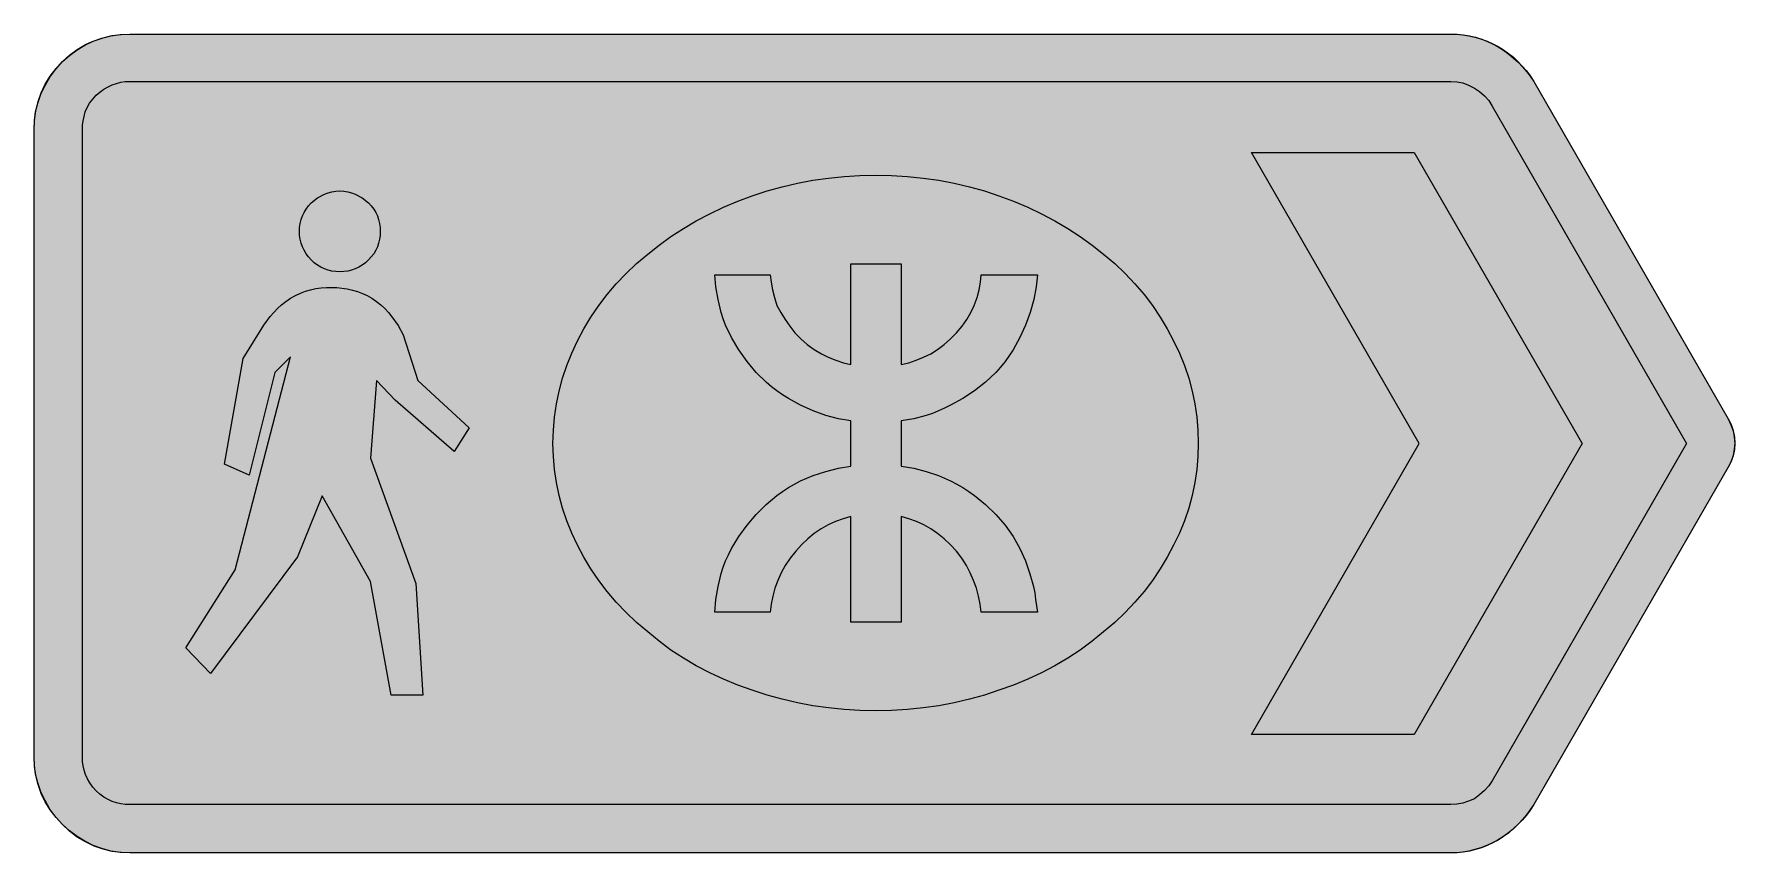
# Model space of a CAD drawing. Header units: metres. Extents: x 25 to 543, y 16 to 265.
import ezdxf

# ---------------------------------------------------------------- set-up
doc = ezdxf.new("R2010")
doc.units = ezdxf.units.M
for name, color, linetype, true_color in [('FILL_BLUE_0000FF', 7, 'Continuous', 0x0000ff), ('FILL_RED_FF0000', 7, 'Continuous', 0xff0000), ('FILL_WHITE_FFFFFF', 7, 'Continuous', 0xffffff), ('STROKE_BLUE_0000FF', 7, 'Continuous', 0x0000ff)]:
    doc.layers.add(name, color=color, linetype=linetype, true_color=true_color)

msp = doc.modelspace()

# ---------------------------------------------------------------- hatches: boundary and pattern name
at = {"layer": 'FILL_BLUE_0000FF', "true_color": 0x0000ff}
h = msp.add_hatch(color=7, dxfattribs=at)
h.dxf.hatch_style = 1
h.paths.add_polyline_path([(456.15, 250.32), (457.95, 250.2), (459.75, 249.83), (461.55, 249.18), (463.35, 248.22), (464.91, 247.21), (466.39, 245.97), (467.7, 244.51), (468.75, 242.82), (527.85, 140.22), (468.75, 37.62), (467.7, 36.1), (466.39, 34.7), (464.91, 33.4), (463.35, 32.22), (461.55, 31.43), (459.75, 30.87), (457.95, 30.53), (456.15, 30.42), (54.45, 30.42), (53.1, 30.48), (51.76, 30.65), (50.43, 30.96), (49.13, 31.4), (47.85, 31.97), (46.6, 32.7), (45.4, 33.58), (44.25, 34.62), (43.21, 35.78), (42.33, 37.02), (41.6, 38.3), (41.03, 39.61), (40.59, 40.93), (40.28, 42.26), (40.11, 43.56), (40.05, 44.82), (40.05, 235.62), (40.11, 236.97), (40.28, 238.32), (40.56, 239.67), (40.95, 241.02), (41.51, 242.37), (42.26, 243.68), (43.19, 244.94), (44.25, 246.12), (45.4, 247.08), (46.6, 247.92), (47.85, 248.64), (49.13, 249.23), (50.43, 249.7), (51.76, 250.04), (53.1, 250.25), (54.45, 250.32), (456.15, 250.32)])
at = {"layer": 'FILL_RED_FF0000', "true_color": 0xff0000}
h = msp.add_hatch(color=7, dxfattribs=at)
h.dxf.hatch_style = 1
h.paths.add_polyline_path([(276.43, 59.02), (271.64, 59.31), (266.88, 59.81), (262.16, 60.5), (257.49, 61.38), (252.86, 62.46), (248.28, 63.74), (243.75, 65.22), (239.31, 66.78), (234.98, 68.53), (230.79, 70.48), (226.73, 72.61), (222.8, 74.92), (219.03, 77.41), (215.41, 80.08), (211.95, 82.92), (208.56, 85.8), (205.37, 88.82), (202.39, 91.96), (199.61, 95.22), (197.05, 98.59), (194.7, 102.07), (192.56, 105.65), (190.65, 109.32), (188.86, 112.97), (187.33, 116.72), (186.04, 120.55), (184.99, 124.43), (184.18, 128.36), (183.6, 132.31), (183.26, 136.27), (183.15, 140.22), (183.26, 144.26), (183.6, 148.26), (184.18, 152.23), (184.99, 156.16), (186.04, 160.05), (187.33, 163.89), (188.86, 167.68), (190.65, 171.42), (192.56, 175.09), (194.7, 178.67), (197.05, 182.15), (199.61, 185.52), (202.39, 188.78), (205.37, 191.92), (208.56, 194.94), (211.95, 197.82), (215.41, 200.56), (219.03, 203.16), (222.8, 205.61), (226.73, 207.91), (230.79, 210.05), (234.98, 212.04), (239.31, 213.86), (243.75, 215.52), (248.28, 217), (252.86, 218.28), (257.49, 219.36), (262.16, 220.25), (266.88, 220.93), (271.64, 221.43), (276.43, 221.72), (281.25, 221.82), (286.09, 221.72), (290.91, 221.43), (295.7, 220.93), (300.45, 220.25), (305.14, 219.36), (309.77, 218.28), (314.31, 217), (318.75, 215.52), (323.19, 213.86), (327.52, 212.04), (331.71, 210.05), (335.78, 207.91), (339.7, 205.61), (343.47, 203.16), (347.09, 200.56), (350.55, 197.82), (353.94, 194.94), (357.13, 191.92), (360.11, 188.78), (362.89, 185.52), (365.45, 182.15), (367.8, 178.67), (369.94, 175.09), (371.85, 171.42), (373.64, 167.68), (375.17, 163.89), (376.46, 160.05), (377.51, 156.16), (378.32, 152.23), (378.9, 148.26), (379.24, 144.26), (379.35, 140.22), (379.24, 136.27), (378.9, 132.31), (378.32, 128.36), (377.51, 124.43), (376.46, 120.55), (375.17, 116.72), (373.64, 112.97), (371.85, 109.32), (369.94, 105.65), (367.8, 102.07), (365.45, 98.59), (362.89, 95.22), (360.11, 91.96), (357.13, 88.82), (353.94, 85.8), (350.55, 82.92), (347.09, 80.08), (343.47, 77.41), (339.7, 74.92), (335.78, 72.61), (331.71, 70.48), (327.52, 68.53), (323.19, 66.78), (318.75, 65.22), (314.31, 63.74), (309.77, 62.46), (305.14, 61.38), (300.45, 60.5), (295.7, 59.81), (290.91, 59.31), (286.09, 59.02), (281.25, 58.92), (276.43, 59.02)])
at = {"layer": 'FILL_WHITE_FFFFFF', "true_color": 0xffffff}
h = msp.add_hatch(color=7, dxfattribs=at)
h.dxf.hatch_style = 1
h.paths.add_polyline_path([(456.15, 264.72), (457.96, 264.66), (459.79, 264.49), (461.63, 264.2), (463.46, 263.78), (465.28, 263.24), (467.08, 262.57), (468.84, 261.76), (470.55, 260.82), (472.2, 259.77), (473.76, 258.63), (475.23, 257.42), (476.63, 256.13), (477.93, 254.78), (479.16, 253.35), (480.3, 251.87), (481.35, 250.32), (540.45, 147.72), (541.28, 145.92), (541.95, 144.08), (542.39, 142.19), (542.55, 140.22), (542.39, 138.38), (541.95, 136.51), (541.28, 134.69), (540.45, 133.02), (481.35, 30.42), (479.16, 27.34), (477.93, 25.87), (476.63, 24.46), (475.23, 23.12), (473.76, 21.86), (472.2, 20.69), (470.55, 19.62), (468.84, 18.76), (467.08, 18), (465.28, 17.33), (463.46, 16.77), (461.63, 16.32), (459.79, 15.99), (457.96, 15.79), (456.15, 15.72), (54.45, 15.72), (51.88, 15.84), (49.16, 16.21), (46.39, 16.86), (43.65, 17.82), (41.01, 19.06), (38.51, 20.56), (36.18, 22.33), (34.05, 24.42), (32.97, 25.47), (31.96, 26.6), (30.19, 29.03), (28.69, 31.63), (27.45, 34.32), (26.49, 37.02), (25.84, 39.68), (25.47, 42.29), (25.35, 44.82), (25.35, 235.62), (25.47, 238.32), (25.84, 241.02), (26.49, 243.72), (27.45, 246.42), (28.69, 249.06), (30.19, 251.6), (31.96, 254.01), (34.05, 256.32), (36.18, 258.27), (38.51, 260.03), (41.01, 261.51), (42.31, 262.12), (43.65, 262.62), (46.39, 263.58), (49.16, 264.23), (51.88, 264.6), (54.45, 264.72), (456.15, 264.72)])
h = msp.add_hatch(color=7, dxfattribs=at)
h.dxf.hatch_style = 1
h.paths.add_polyline_path([(445.05, 228.72), (496.05, 140.22), (445.05, 51.72), (395.55, 51.72), (446.55, 140.22), (395.55, 228.72), (445.05, 228.72)])
h = msp.add_hatch(color=7, dxfattribs=at)
h.dxf.hatch_style = 1
h.paths.add_polyline_path([(130.59, 203.5), (130.43, 202.31), (130.14, 201.15), (129.75, 200.03), (129.24, 198.96), (128.63, 197.93), (127.89, 196.95), (127.05, 196.02), (126.12, 195.18), (125.14, 194.45), (124.11, 193.83), (123.04, 193.32), (121.92, 192.93), (120.76, 192.65), (119.57, 192.48), (118.35, 192.42), (117.13, 192.48), (115.94, 192.65), (114.78, 192.93), (113.66, 193.32), (112.59, 193.83), (111.56, 194.45), (110.58, 195.18), (109.65, 196.02), (108.81, 196.95), (108.08, 197.93), (107.46, 198.96), (106.95, 200.03), (106.56, 201.15), (106.28, 202.31), (106.11, 203.5), (106.05, 204.72), (106.11, 205.94), (106.28, 207.13), (106.56, 208.29), (106.95, 209.41), (107.46, 210.48), (108.08, 211.51), (108.81, 212.49), (109.65, 213.42), (111.56, 214.87), (113.66, 216.01), (114.78, 216.43), (115.94, 216.75), (117.13, 216.95), (118.35, 217.02), (119.57, 216.95), (120.76, 216.75), (121.92, 216.43), (123.04, 216.01), (125.14, 214.87), (127.05, 213.42), (127.89, 212.49), (128.63, 211.51), (129.24, 210.48), (129.75, 209.41), (130.14, 208.29), (130.43, 207.13), (130.59, 205.94), (130.65, 204.72), (130.59, 203.5)])
h = msp.add_hatch(color=7, dxfattribs=at)
h.dxf.hatch_style = 1
h.paths.add_polyline_path([(232.7, 92.79), (233.33, 96.72), (234.29, 100.65), (234.92, 102.59), (235.65, 104.52), (236.49, 106.42), (237.44, 108.28), (239.63, 111.91), (242.15, 115.36), (244.95, 118.62), (247.99, 121.65), (251.25, 124.4), (252.97, 125.65), (254.74, 126.8), (256.57, 127.86), (258.45, 128.82), (262.28, 130.45), (266.1, 131.75), (269.93, 132.7), (273.75, 133.32), (273.75, 147.12), (269.93, 147.74), (266.1, 148.73), (262.28, 150.12), (258.45, 151.92), (256.57, 152.86), (254.74, 153.89), (252.97, 155), (251.25, 156.2), (249.59, 157.47), (247.99, 158.84), (244.95, 161.82), (242.15, 165.12), (239.63, 168.68), (237.44, 172.41), (235.65, 176.22), (234.92, 178.14), (234.29, 180.09), (233.33, 183.98), (232.7, 187.82), (232.35, 191.52), (249.15, 191.52), (249.44, 189.27), (249.86, 186.98), (250.46, 184.64), (251.25, 182.22), (252.43, 180.02), (253.73, 177.91), (255.13, 175.85), (256.65, 173.82), (258.51, 172.03), (260.48, 170.33), (262.56, 168.8), (264.75, 167.52), (266.87, 166.46), (269.14, 165.53), (271.46, 164.78), (273.75, 164.22), (273.75, 194.82), (289.05, 194.82), (289.05, 164.22), (291.3, 164.78), (293.55, 165.53), (295.8, 166.46), (298.05, 167.52), (300.07, 168.8), (302.06, 170.33), (304, 172.03), (305.85, 173.82), (307.54, 175.85), (309, 177.91), (310.24, 180.02), (311.25, 182.22), (312.08, 184.64), (312.75, 186.98), (313.19, 189.27), (313.35, 191.52), (330.45, 191.52), (330.06, 187.82), (329.33, 183.98), (328.26, 180.09), (326.85, 176.22), (325.11, 172.41), (323.03, 168.68), (320.61, 165.12), (319.27, 163.44), (317.85, 161.82), (314.64, 158.84), (311.29, 156.2), (307.77, 153.89), (304.05, 151.92), (302.24, 150.96), (300.4, 150.12), (298.54, 149.37), (296.66, 148.73), (292.87, 147.74), (289.05, 147.12), (289.05, 133.32), (292.87, 132.7), (296.66, 131.75), (300.4, 130.45), (304.05, 128.82), (305.93, 127.86), (307.77, 126.8), (309.55, 125.65), (311.29, 124.4), (314.64, 121.65), (317.85, 118.62), (320.61, 115.36), (323.03, 111.91), (325.11, 108.28), (326.85, 104.52), (328.16, 100.62), (329.25, 96.72), (329.66, 94.77), (329.85, 92.82), (330.45, 88.92), (313.35, 88.92), (313.04, 91.38), (312.56, 93.81), (311.9, 96.2), (311.06, 98.56), (310.04, 100.87), (308.84, 103.14), (307.44, 105.35), (305.85, 107.52), (304.01, 109.46), (302.09, 111.23), (300.09, 112.82), (298.01, 114.23), (295.87, 115.46), (293.66, 116.51), (291.38, 117.36), (289.05, 118.02), (289.05, 85.92), (273.75, 85.92), (273.75, 118.02), (271.4, 117.36), (269.1, 116.51), (266.85, 115.46), (264.68, 114.23), (262.58, 112.82), (260.59, 111.23), (258.71, 109.46), (256.95, 107.52), (255.26, 105.35), (253.79, 103.14), (252.53, 100.87), (251.48, 98.56), (250.62, 96.2), (249.95, 93.81), (249.46, 91.38), (249.15, 88.92), (232.35, 88.92), (232.7, 92.79)])
h = msp.add_hatch(color=7, dxfattribs=at)
h.dxf.hatch_style = 1
h.paths.add_polyline_path([(127.65, 98.22), (112.95, 124.32), (105.45, 105.72), (79.05, 70.32), (71.55, 78.12), (86.55, 101.82), (103.35, 166.62), (98.55, 161.82), (90.75, 130.62), (83.25, 133.92), (88.95, 166.02), (95.25, 176.22), (97.17, 178.85), (99.38, 181.28), (100.6, 182.4), (101.92, 183.43), (103.33, 184.38), (104.85, 185.22), (106.34, 185.94), (107.87, 186.52), (109.44, 186.98), (111.04, 187.32), (112.65, 187.55), (114.26, 187.67), (117.45, 187.62), (120.59, 187.22), (122.14, 186.87), (123.68, 186.42), (125.18, 185.86), (126.65, 185.17), (128.07, 184.36), (129.45, 183.42), (130.76, 182.37), (131.98, 181.24), (133.12, 180.03), (134.18, 178.77), (136.03, 176.08), (137.55, 173.22), (142.05, 159.42), (157.65, 145.02), (153.15, 137.82), (135.15, 153.42), (129.45, 159.42), (127.65, 135.72), (141.45, 97.62), (143.55, 63.72), (133.95, 63.72), (127.65, 98.22)])

# ---------------------------------------------------------------- linework, layer by layer
at = {"layer": 'FILL_BLUE_0000FF', "lineweight": 0, "true_color": 0x0000ff}
msp.add_lwpolyline([(456.15, 250.32), (457.95, 250.2), (459.75, 249.83), (461.55, 249.18), (463.35, 248.22), (464.91, 247.21), (466.39, 245.97), (467.7, 244.51), (468.75, 242.82), (527.85, 140.22), (468.75, 37.62), (467.7, 36.1), (466.39, 34.7), (464.91, 33.4), (463.35, 32.22), (461.55, 31.43), (459.75, 30.87), (457.95, 30.53), (456.15, 30.42), (54.45, 30.42), (53.1, 30.48), (51.76, 30.65), (50.43, 30.96), (49.13, 31.4), (47.85, 31.97), (46.6, 32.7), (45.4, 33.58), (44.25, 34.62), (43.21, 35.78), (42.33, 37.02), (41.6, 38.3), (41.03, 39.61), (40.59, 40.93), (40.28, 42.26), (40.11, 43.56), (40.05, 44.82), (40.05, 235.62), (40.11, 236.97), (40.28, 238.32), (40.56, 239.67), (40.95, 241.02), (41.51, 242.37), (42.26, 243.68), (43.19, 244.94), (44.25, 246.12), (45.4, 247.08), (46.6, 247.92), (47.85, 248.64), (49.13, 249.23), (50.43, 249.7), (51.76, 250.04), (53.1, 250.25), (54.45, 250.32)], close=True, dxfattribs=at)
at = {"layer": 'FILL_RED_FF0000', "lineweight": 0, "true_color": 0xff0000}
msp.add_lwpolyline([(276.43, 59.02), (271.64, 59.31), (266.88, 59.81), (262.16, 60.5), (257.49, 61.38), (252.86, 62.46), (248.28, 63.74), (243.75, 65.22), (239.31, 66.78), (234.98, 68.53), (230.79, 70.48), (226.73, 72.61), (222.8, 74.92), (219.03, 77.41), (215.41, 80.08), (211.95, 82.92), (208.56, 85.8), (205.37, 88.82), (202.39, 91.96), (199.61, 95.22), (197.05, 98.59), (194.7, 102.07), (192.56, 105.65), (190.65, 109.32), (188.86, 112.97), (187.33, 116.72), (186.04, 120.55), (184.99, 124.43), (184.18, 128.36), (183.6, 132.31), (183.26, 136.27), (183.15, 140.22), (183.26, 144.26), (183.6, 148.26), (184.18, 152.23), (184.99, 156.16), (186.04, 160.05), (187.33, 163.89), (188.86, 167.68), (190.65, 171.42), (192.56, 175.09), (194.7, 178.67), (197.05, 182.15), (199.61, 185.52), (202.39, 188.78), (205.37, 191.92), (208.56, 194.94), (211.95, 197.82), (215.41, 200.56), (219.03, 203.16), (222.8, 205.61), (226.73, 207.91), (230.79, 210.05), (234.98, 212.04), (239.31, 213.86), (243.75, 215.52), (248.28, 217), (252.86, 218.28), (257.49, 219.36), (262.16, 220.25), (266.88, 220.93), (271.64, 221.43), (276.43, 221.72), (281.25, 221.82), (286.09, 221.72), (290.91, 221.43), (295.7, 220.93), (300.45, 220.25), (305.14, 219.36), (309.77, 218.28), (314.31, 217), (318.75, 215.52), (323.19, 213.86), (327.52, 212.04), (331.71, 210.05), (335.78, 207.91), (339.7, 205.61), (343.47, 203.16), (347.09, 200.56), (350.55, 197.82), (353.94, 194.94), (357.13, 191.92), (360.11, 188.78), (362.89, 185.52), (365.45, 182.15), (367.8, 178.67), (369.94, 175.09), (371.85, 171.42), (373.64, 167.68), (375.17, 163.89), (376.46, 160.05), (377.51, 156.16), (378.32, 152.23), (378.9, 148.26), (379.24, 144.26), (379.35, 140.22), (379.24, 136.27), (378.9, 132.31), (378.32, 128.36), (377.51, 124.43), (376.46, 120.55), (375.17, 116.72), (373.64, 112.97), (371.85, 109.32), (369.94, 105.65), (367.8, 102.07), (365.45, 98.59), (362.89, 95.22), (360.11, 91.96), (357.13, 88.82), (353.94, 85.8), (350.55, 82.92), (347.09, 80.08), (343.47, 77.41), (339.7, 74.92), (335.78, 72.61), (331.71, 70.48), (327.52, 68.53), (323.19, 66.78), (318.75, 65.22), (314.31, 63.74), (309.77, 62.46), (305.14, 61.38), (300.45, 60.5), (295.7, 59.81), (290.91, 59.31), (286.09, 59.02), (281.25, 58.92)], close=True, dxfattribs=at)
at = {"layer": 'FILL_WHITE_FFFFFF', "lineweight": 0, "true_color": 0xffffff}
for points in [[(456.15, 264.72), (457.96, 264.66), (459.79, 264.49), (461.63, 264.2), (463.46, 263.78), (465.28, 263.24), (467.08, 262.57), (468.84, 261.76), (470.55, 260.82), (472.2, 259.77), (473.76, 258.63), (475.23, 257.42), (476.63, 256.13), (477.93, 254.78), (479.16, 253.35), (480.3, 251.87), (481.35, 250.32), (540.45, 147.72), (541.28, 145.92), (541.95, 144.08), (542.39, 142.19), (542.55, 140.22), (542.39, 138.38), (541.95, 136.51), (541.28, 134.69), (540.45, 133.02), (481.35, 30.42), (479.16, 27.34), (477.93, 25.87), (476.63, 24.46), (475.23, 23.12), (473.76, 21.86), (472.2, 20.69), (470.55, 19.62), (468.84, 18.76), (467.08, 18), (465.28, 17.33), (463.46, 16.77), (461.63, 16.32), (459.79, 15.99), (457.96, 15.79), (456.15, 15.72), (54.45, 15.72), (51.88, 15.84), (49.16, 16.21), (46.39, 16.86), (43.65, 17.82), (41.01, 19.06), (38.51, 20.56), (36.18, 22.33), (34.05, 24.42), (32.97, 25.47), (31.96, 26.6), (30.19, 29.03), (28.69, 31.63), (27.45, 34.32), (26.49, 37.02), (25.84, 39.68), (25.47, 42.29), (25.35, 44.82), (25.35, 235.62), (25.47, 238.32), (25.84, 241.02), (26.49, 243.72), (27.45, 246.42), (28.69, 249.06), (30.19, 251.6), (31.96, 254.01), (34.05, 256.32), (36.18, 258.27), (38.51, 260.03), (41.01, 261.51), (42.31, 262.12), (43.65, 262.62), (46.39, 263.58), (49.16, 264.23), (51.88, 264.6), (54.45, 264.72)], [(130.59, 203.5), (130.43, 202.31), (130.14, 201.15), (129.75, 200.03), (129.24, 198.96), (128.63, 197.93), (127.89, 196.95), (127.05, 196.02), (126.12, 195.18), (125.14, 194.45), (124.11, 193.83), (123.04, 193.32), (121.92, 192.93), (120.76, 192.65), (119.57, 192.48), (118.35, 192.42), (117.13, 192.48), (115.94, 192.65), (114.78, 192.93), (113.66, 193.32), (112.59, 193.83), (111.56, 194.45), (110.58, 195.18), (109.65, 196.02), (108.81, 196.95), (108.08, 197.93), (107.46, 198.96), (106.95, 200.03), (106.56, 201.15), (106.28, 202.31), (106.11, 203.5), (106.05, 204.72), (106.11, 205.94), (106.28, 207.13), (106.56, 208.29), (106.95, 209.41), (107.46, 210.48), (108.08, 211.51), (108.81, 212.49), (109.65, 213.42), (111.56, 214.87), (113.66, 216.01), (114.78, 216.43), (115.94, 216.75), (117.13, 216.95), (118.35, 217.02), (119.57, 216.95), (120.76, 216.75), (121.92, 216.43), (123.04, 216.01), (125.14, 214.87), (127.05, 213.42), (127.89, 212.49), (128.63, 211.51), (129.24, 210.48), (129.75, 209.41), (130.14, 208.29), (130.43, 207.13), (130.59, 205.94), (130.65, 204.72)], [(232.7, 92.79), (233.33, 96.72), (234.29, 100.65), (234.92, 102.59), (235.65, 104.52), (236.49, 106.42), (237.44, 108.28), (239.63, 111.91), (242.15, 115.36), (244.95, 118.62), (247.99, 121.65), (251.25, 124.4), (252.97, 125.65), (254.74, 126.8), (256.57, 127.86), (258.45, 128.82), (262.28, 130.45), (266.1, 131.75), (269.93, 132.7), (273.75, 133.32), (273.75, 147.12), (269.93, 147.74), (266.1, 148.73), (262.28, 150.12), (258.45, 151.92), (256.57, 152.86), (254.74, 153.89), (252.97, 155), (251.25, 156.2), (249.59, 157.47), (247.99, 158.84), (244.95, 161.82), (242.15, 165.12), (239.63, 168.68), (237.44, 172.41), (235.65, 176.22), (234.92, 178.14), (234.29, 180.09), (233.33, 183.98), (232.7, 187.82), (232.35, 191.52), (249.15, 191.52), (249.44, 189.27), (249.86, 186.98), (250.46, 184.64), (251.25, 182.22), (252.43, 180.02), (253.73, 177.91), (255.13, 175.85), (256.65, 173.82), (258.51, 172.03), (260.48, 170.33), (262.56, 168.8), (264.75, 167.52), (266.87, 166.46), (269.14, 165.53), (271.46, 164.78), (273.75, 164.22), (273.75, 194.82), (289.05, 194.82), (289.05, 164.22), (291.3, 164.78), (293.55, 165.53), (295.8, 166.46), (298.05, 167.52), (300.07, 168.8), (302.06, 170.33), (304, 172.03), (305.85, 173.82), (307.54, 175.85), (309, 177.91), (310.24, 180.02), (311.25, 182.22), (312.08, 184.64), (312.75, 186.98), (313.19, 189.27), (313.35, 191.52), (330.45, 191.52), (330.06, 187.82), (329.33, 183.98), (328.26, 180.09), (326.85, 176.22), (325.11, 172.41), (323.03, 168.68), (320.61, 165.12), (319.27, 163.44), (317.85, 161.82), (314.64, 158.84), (311.29, 156.2), (307.77, 153.89), (304.05, 151.92), (302.24, 150.96), (300.4, 150.12), (298.54, 149.37), (296.66, 148.73), (292.87, 147.74), (289.05, 147.12), (289.05, 133.32), (292.87, 132.7), (296.66, 131.75), (300.4, 130.45), (304.05, 128.82), (305.93, 127.86), (307.77, 126.8), (309.55, 125.65), (311.29, 124.4), (314.64, 121.65), (317.85, 118.62), (320.61, 115.36), (323.03, 111.91), (325.11, 108.28), (326.85, 104.52), (328.16, 100.62), (329.25, 96.72), (329.66, 94.77), (329.85, 92.82), (330.45, 88.92), (313.35, 88.92), (313.04, 91.38), (312.56, 93.81), (311.9, 96.2), (311.06, 98.56), (310.04, 100.87), (308.84, 103.14), (307.44, 105.35), (305.85, 107.52), (304.01, 109.46), (302.09, 111.23), (300.09, 112.82), (298.01, 114.23), (295.87, 115.46), (293.66, 116.51), (291.38, 117.36), (289.05, 118.02), (289.05, 85.92), (273.75, 85.92), (273.75, 118.02), (271.4, 117.36), (269.1, 116.51), (266.85, 115.46), (264.68, 114.23), (262.58, 112.82), (260.59, 111.23), (258.71, 109.46), (256.95, 107.52), (255.26, 105.35), (253.79, 103.14), (252.53, 100.87), (251.48, 98.56), (250.62, 96.2), (249.95, 93.81), (249.46, 91.38), (249.15, 88.92), (232.35, 88.92)], [(127.65, 98.22), (112.95, 124.32), (105.45, 105.72), (79.05, 70.32), (71.55, 78.12), (86.55, 101.82), (103.35, 166.62), (98.55, 161.82), (90.75, 130.62), (83.25, 133.92), (88.95, 166.02), (95.25, 176.22), (97.17, 178.85), (99.38, 181.28), (100.6, 182.4), (101.92, 183.43), (103.33, 184.38), (104.85, 185.22), (106.34, 185.94), (107.87, 186.52), (109.44, 186.98), (111.04, 187.32), (112.65, 187.55), (114.26, 187.67), (117.45, 187.62), (120.59, 187.22), (122.14, 186.87), (123.68, 186.42), (125.18, 185.86), (126.65, 185.17), (128.07, 184.36), (129.45, 183.42), (130.76, 182.37), (131.98, 181.24), (133.12, 180.03), (134.18, 178.77), (136.03, 176.08), (137.55, 173.22), (142.05, 159.42), (157.65, 145.02), (153.15, 137.82), (135.15, 153.42), (129.45, 159.42), (127.65, 135.72), (141.45, 97.62), (143.55, 63.72), (133.95, 63.72)]]:
    msp.add_lwpolyline(points, close=True, dxfattribs=at)
at = {"layer": 'FILL_WHITE_FFFFFF', "lineweight": 0, "true_color": 0x0000ff}
msp.add_lwpolyline([(445.05, 228.72), (496.05, 140.22), (445.05, 51.72), (395.55, 51.72), (446.55, 140.22), (395.55, 228.72)], close=True, dxfattribs=at)
at = {"layer": 'STROKE_BLUE_0000FF', "lineweight": 0, "true_color": 0x0000ff}
msp.add_lwpolyline([(456.15, 15.72), (54.45, 15.72), (51.56, 15.87), (48.73, 16.32), (45.99, 17.05), (43.35, 18.04), (40.82, 19.29), (38.42, 20.78), (36.16, 22.5), (34.05, 24.42), (32.04, 26.54), (30.29, 28.83), (28.79, 31.27), (27.56, 33.83), (26.6, 36.49), (25.91, 39.23), (25.49, 42.01), (25.35, 44.82), (25.35, 235.62), (25.49, 238.53), (25.91, 241.39), (26.6, 244.17), (27.56, 246.87), (28.79, 249.45), (30.29, 251.9), (32.04, 254.2), (34.05, 256.32), (36.16, 258.23), (38.42, 259.91), (40.82, 261.35), (43.35, 262.54), (45.99, 263.49), (48.73, 264.17), (51.56, 264.58), (54.45, 264.72), (456.15, 264.72), (458.05, 264.66), (459.94, 264.47), (461.8, 264.16), (463.63, 263.74), (465.43, 263.19), (467.18, 262.54), (468.89, 261.77), (470.55, 260.89), (472.15, 259.91), (473.69, 258.83), (475.17, 257.65), (476.57, 256.37), (477.89, 254.99), (479.14, 253.52), (480.29, 251.96), (481.35, 250.32), (540.45, 147.72), (541.34, 145.98), (541.97, 144.16), (542.35, 142.28), (542.47, 140.37), (542.35, 138.46), (541.97, 136.58), (541.34, 134.76), (540.45, 133.02), (481.35, 30.42), (480.29, 28.77), (479.14, 27.2), (477.89, 25.72), (476.57, 24.33), (475.17, 23.02), (473.69, 21.81), (472.15, 20.7), (470.55, 19.69), (468.89, 18.79), (467.18, 18), (465.43, 17.32), (463.63, 16.75), (461.8, 16.31), (459.94, 15.98), (458.05, 15.79), (456.15, 15.72)], dxfattribs=at)

doc.saveas('drawing.dxf')
